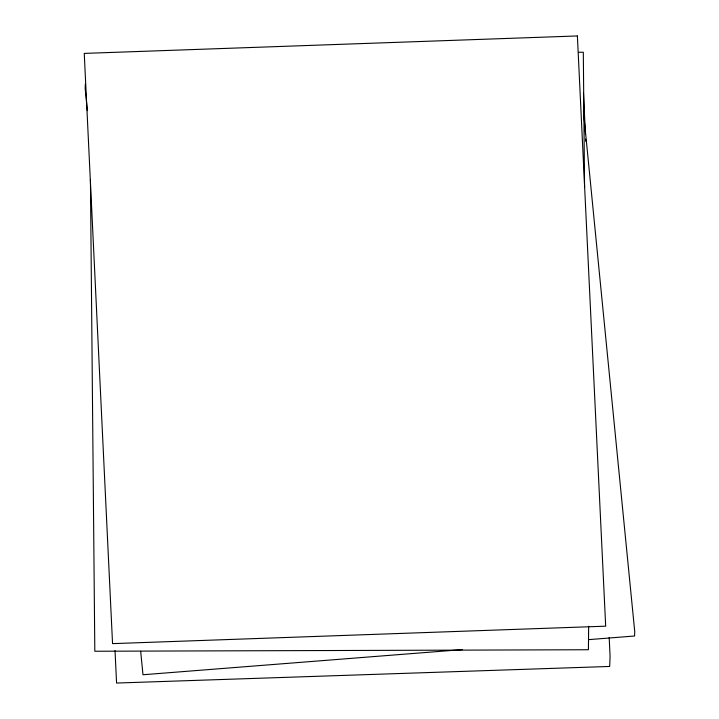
<?xml version="1.0" encoding="UTF-8"?>
<svg xmlns="http://www.w3.org/2000/svg" width="719" height="719" viewBox="0 0 719 719"><rect width="100%" height="100%" fill="white"/><g stroke="black" fill="none" stroke-linecap="round" stroke-linejoin="round"><path stroke-width="1.08" d="M85.345 84.087L85.166 88.338L87.367 110.681M462.371 649.608L142.982 674.755L140.672 651.297M588.726 639.631L634.571 636.009L634.751 631.758L583.424 111.247M578.813 52.253L583.307 52.235L584.565 187.03M583.477 93.155L585.437 134.597M585.652 139.082L585.76 141.319M609.191 637.546L610.089 656.591L609.676 666.45L116.568 683.05L115.031 650.569M588.654 626.213L588.412 649.742L94.818 651.243L90.423 179.48M577.384 35.95L84.249 53.404L112.55 643.631L605.686 626.177L577.384 35.95"/></g></svg>
